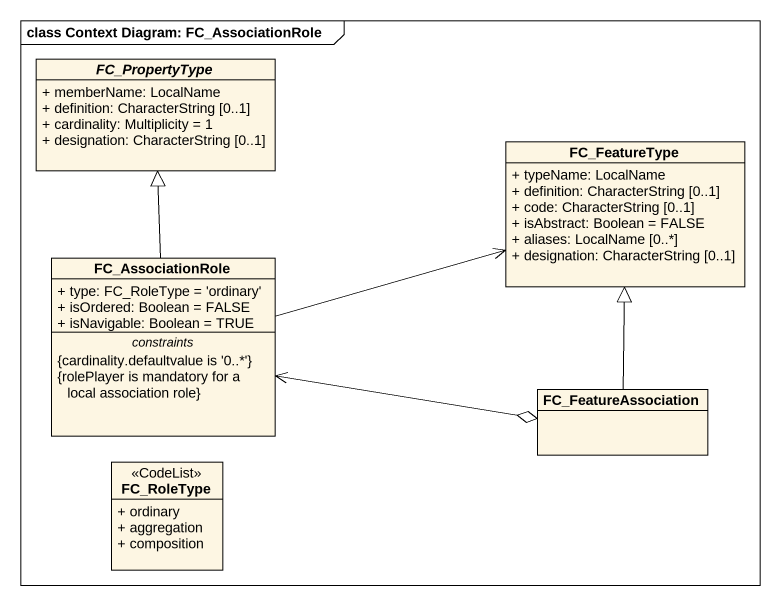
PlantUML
@startuml
mainframe class Context Diagram: FC_AssociationRole
hide circle
hide empty members
skinparam classAttributeIconSize 0
abstract class FC_PropertyType {
  + memberName: LocalName
  + definition: CharacterString [0..1]
  + cardinality: Multiplicity = 1
  + designation: CharacterString [0..1]
}
class FC_FeatureType {
  + typeName: LocalName
  + definition: CharacterString [0..1]
  + code: CharacterString [0..1]
  + isAbstract: Boolean = FALSE
  + aliases: LocalName [0..*]
  + designation: CharacterString [0..1]
}
class FC_AssociationRole {
  + type: FC_RoleType = 'ordinary'
  + isOrdered: Boolean = FALSE
  + isNavigable: Boolean = TRUE
  -- constraints --
  {cardinality.defaultvalue is '0..*'}
  {rolePlayer is mandatory for a local association role}
}
class FC_FeatureAssociation
class FC_RoleType <<CodeList>> {
  + ordinary
  + aggregation
  + composition
}
FC_AssociationRole -up-|> FC_PropertyType
FC_AssociationRole -right-> FC_FeatureType
FC_FeatureAssociation -up-|> FC_FeatureType
FC_FeatureAssociation o-left-> FC_AssociationRole
@enduml
